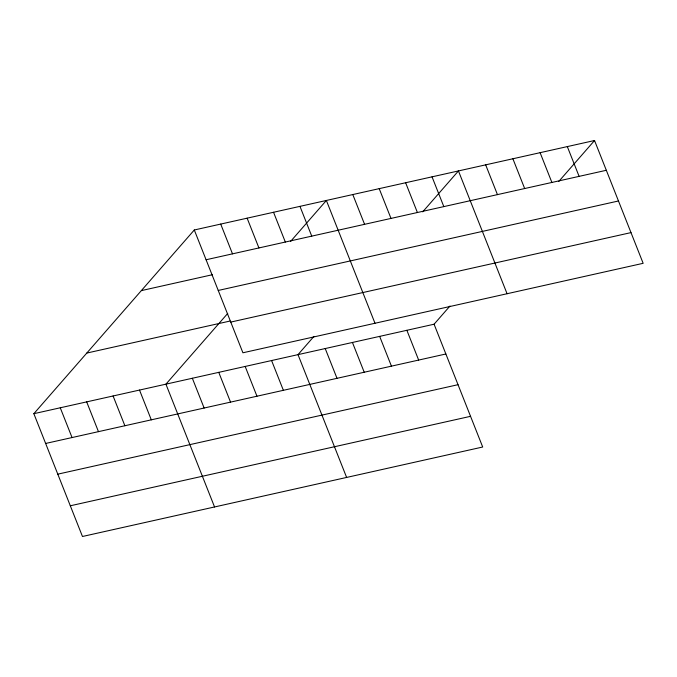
<?xml version="1.0" encoding="UTF-8"?>
<svg xmlns="http://www.w3.org/2000/svg" width="677" height="677" viewBox="0 0 677 677"><rect width="100%" height="100%" fill="white"/><g stroke="black" fill="none" stroke-linecap="round" stroke-linejoin="round"><path stroke-width="1.02" d="M449.968 306.029L434.084 324.215L482.701 447.015L82.467 536.489L33.85 413.689L194.299 229.985L594.533 140.511L643.15 263.311L242.916 352.785L194.299 229.985M227.743 313.392L165.924 384.164L214.55 506.963M290.636 241.376L326.373 200.46L374.99 323.259M313.891 336.452L298.007 354.638L346.624 477.437M422.71 211.85L458.447 170.934L507.073 293.733M558.787 181.436L594.533 140.511M206.087 259.756L606.321 170.282M141.349 290.611L212.468 274.71M218.239 290.458L618.473 200.984M86.8 353.064L230.053 321.042M230.764 322.083L630.998 232.609M33.85 413.689L434.084 324.215M45.638 443.46L445.872 353.986M57.79 474.162L458.024 384.688M70.315 505.787L470.549 416.321M567.318 146.596L579.106 176.367M540.102 152.68L551.89 182.451M512.887 158.765L524.667 188.536M485.671 164.85L497.451 194.621M432.036 176.841L443.824 206.612M405.625 182.739L417.404 212.51M379.205 188.646L390.993 218.417M406.869 330.3L418.657 360.071M352.793 194.553L364.581 224.324M379.653 336.384L391.441 366.155M299.962 206.367L311.75 236.138M352.438 342.469L364.226 372.24M273.542 212.265L285.33 242.036M325.222 348.553L337.011 378.325M247.13 218.172L258.919 247.943M220.71 224.079L232.499 253.85M271.587 360.545L283.375 390.316M245.176 366.452L256.964 396.223M218.756 372.358L230.544 402.13M192.344 378.257L204.132 408.028M139.513 390.07L151.301 419.842M113.093 395.977L124.881 425.748M86.681 401.884L98.47 431.655M60.261 407.782L72.05 437.554"/></g></svg>
